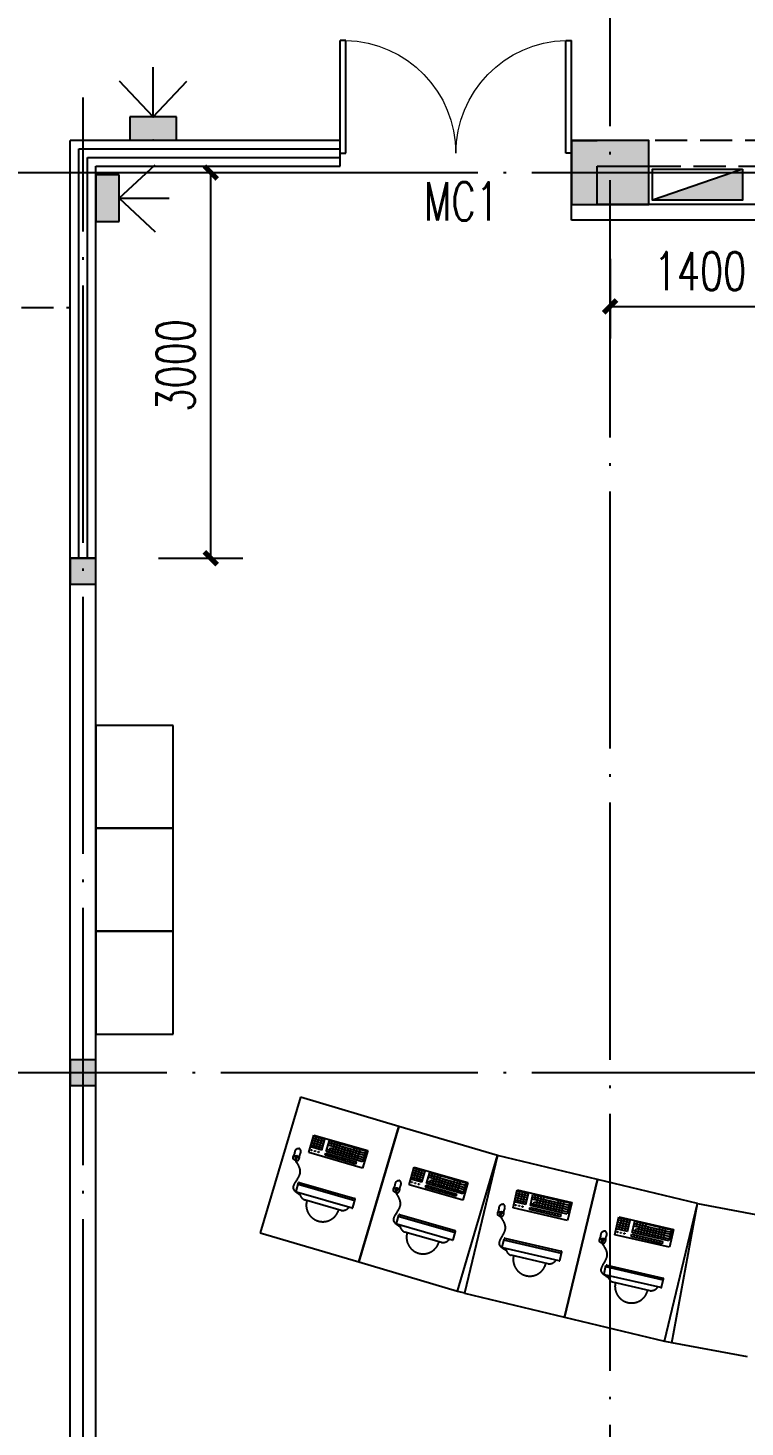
# Model space of a CAD drawing. Extents: x -93062 to 326984, y -142534 to 91021.
# Drawn here: x 28439 to 34018, y 31116 to 41996 of the extents above; entities that cross this region are included whole.
import ezdxf

# ---------------------------------------------------------------- set-up
doc = ezdxf.new("R2010")
doc.units = 0
doc.header["$LTSCALE"] = 1000
doc.header["$MEASUREMENT"] = 0
doc.linetypes.add('DASH', pattern=[0.35, 0.25, -0.1])
doc.linetypes.add('DOTE', pattern=[2.42, 2, -0.2, 0.02, -0.2])
doc.layers.get('0').update_dxf_attribs({"color": 8})
doc.layers.get('Defpoints').update_dxf_attribs({"color": 8})
for name, color, linetype in [('-人员定位', 6, 'Continuous'), ('CENTRE LINE', 8, 'DOTE'), ('COLUMN', 8, 'Continuous'), ('CURTWALL', 8, 'Continuous'), ('DOTE', 8, 'DOTE'), ('EQUIPMENT', 8, 'Continuous'), ('PUB_DIM', 8, 'Continuous'), ('PUB_HATCH', 8, 'Continuous'), ('WALL', 8, 'Continuous'), ('WINDOW', 8, 'Continuous'), ('WINDOW_TEXT', 8, 'Continuous')]:
    doc.layers.add(name, color=color, linetype=linetype)
doc.styles.add('_TCH_DIM_T3', font='SIMPLEX', dxfattribs={"width": 0.705882, "bigfont": 'GBCBIG'})
doc.styles.add('_TCH_WINDOW', font='SIMPLEX', dxfattribs={"bigfont": 'GBCBIG'})
doc.dimstyles.new('_TCH_ARCH&&100', dxfattribs={"dimtxt": 297.5, "dimasz": 100, "dimexe": 250, "dimexo": 300, "dimgap": 126.25, "dimtad": 1, "dimdec": 0, "dimzin": 0, "dimdsep": 46, "dimtxsty": '_TCH_DIM_T3', "dimblk": 'ARCHTICK', "dimcen": 0.09, "dimazin": 2, "dimtfac": 1, "dimtdec": 0, "dimtix": 1, "dimtmove": 2, "dimatfit": 3, "dimfxl": 1, "dimtolj": 1, "dimtzin": 0, "dimarcsym": 0})

# ---------------------------------------------------------------- blocks, each defined once
blk = doc.blocks.new('_FZH')
blk.add_lwpolyline([(-0.5, -0.5), (0.5, -0.5), (0.5, 0.5), (-0.5, 0.5)], close=True)
at = {"layer": 'PUB_HATCH'}
blk.add_solid([(-0.5, -0.5), (0.5, -0.5), (-0.5, 0.5), (0.5, 0.5)], dxfattribs=at)
blk = doc.blocks.new('DSADa')
at = {"layer": 'COLUMN', "xscale": 600.0000000000146, "yscale": 500, "zscale": 500}
blk.add_blockref('_FZH', (7100, -40500), dxfattribs=at)
blk = doc.blocks.new('A$C2D237980')
at = {"layer": 'EQUIPMENT'}
for p, q in [((-19400, 9700), (-20000, 9700)), ((-20000, 9700), (-20000, 8900)), ((-19400, 8900), (-19400, 9700)), ((-20000, 8900), (-19400, 8900)), ((-19400, 8900), (-20000, 8900)), ((-20000, 8900), (-20000, 8100)), ((-19400, 8100), (-19400, 8900)), ((-19400, 8100), (-20000, 8100)), ((-20000, 8100), (-20000, 7300)), ((-20000, 8100), (-19400, 8100)), ((-19400, 7300), (-19400, 8100)), ((-20000, 7300), (-19400, 7300)), ((-18410, 6810), (-18723, 5755)), ((-17643, 6582), (-18410, 6810)), ((-17955, 5528), (-17643, 6582)), ((-17643, 6582), (-17955, 5528)), ((-16876, 6355), (-17643, 6582)), ((-17188, 5300), (-16876, 6355)), ((-16876, 6355), (-17133, 5285)), ((-16098, 6168), (-16876, 6355)), ((-16098, 6168), (-16355, 5099)), ((-16355, 5099), (-16098, 6168)), ((-15320, 5982), (-16098, 6168)), ((-15577, 4912), (-15320, 5982)), ((-15521, 4900), (-15320, 5982)), ((-15320, 5982), (-14730, 5872)), ((-18723, 5755), (-17955, 5528)), ((-17955, 5528), (-17188, 5300)), ((-17188, 5300), (-17132, 5287)), ((-17133, 5285), (-16355, 5099)), ((-16355, 5099), (-15577, 4912)), ((-15577, 4912), (-15520, 4901)), ((-14931, 4791), (-15521, 4900))]:
    blk.add_line(p, q, dxfattribs=at)
at = {"layer": 'EQUIPMENT', "linetype": 'DASH', "ltscale": 250}
for p, q in [((-18343, 6378), (-18304, 6515)), ((-18330, 6423), (-18306, 6509)), ((-18330, 6423), (-18306, 6509)), ((-18244, 6398), (-18330, 6423)), ((-18244, 6398), (-18330, 6423)), ((-18326, 6440), (-18239, 6415)), ((-18321, 6457), (-18234, 6432)), ((-18316, 6474), (-18229, 6450)), ((-18311, 6491), (-18224, 6467)), ((-18309, 6417), (-18284, 6502)), ((-18306, 6509), (-18219, 6484)), ((-18304, 6515), (-17886, 6395)), ((-18287, 6411), (-18263, 6496)), ((-18265, 6405), (-18241, 6490)), ((-18244, 6398), (-18219, 6484)), ((-18208, 6388), (-18183, 6473)), ((-18208, 6388), (-18183, 6473)), ((-18208, 6388), (-18183, 6473)), ((-18193, 6439), (-17911, 6358)), ((-18188, 6456), (-17906, 6375)), ((-18183, 6473), (-17901, 6393)), ((-18171, 6433), (-18162, 6467)), ((-18164, 6376), (-18140, 6461)), ((-18143, 6369), (-18118, 6455)), ((-18121, 6363), (-18097, 6448)), ((-18099, 6357), (-18080, 6425)), ((-18078, 6351), (-18058, 6419)), ((-18446, 6326), (-18448, 6317)), ((-18445, 6325), (-18447, 6317)), ((-18438, 6351), (-18441, 6342)), ((-18437, 6351), (-18440, 6341)), ((-17926, 6258), (-18343, 6378)), ((-18216, 6358), (-18211, 6375)), ((-18216, 6358), (-18211, 6375)), ((-17978, 6289), (-18216, 6358)), ((-18211, 6375), (-18158, 6359)), ((-18211, 6375), (-17973, 6306)), ((-17926, 6307), (-18208, 6388)), ((-18203, 6405), (-17921, 6324)), ((-18195, 6351), (-18190, 6368)), ((-18186, 6382), (-18176, 6416)), ((-18176, 6416), (-17916, 6341)), ((-18173, 6345), (-18168, 6362)), ((-18151, 6339), (-18146, 6356)), ((-18130, 6333), (-18125, 6350)), ((-18108, 6327), (-18103, 6344)), ((-18086, 6320), (-18081, 6337)), ((-18065, 6314), (-18060, 6331)), ((-18056, 6344), (-18036, 6413)), ((-18043, 6308), (-18038, 6325)), ((-18034, 6338), (-18015, 6407)), ((-18021, 6302), (-18016, 6319)), ((-18013, 6332), (-17988, 6417)), ((-18000, 6295), (-17995, 6313)), ((-17991, 6326), (-17967, 6411)), ((-17969, 6320), (-17945, 6405)), ((-17886, 6395), (-17926, 6258)), ((-17901, 6393), (-17926, 6307)), ((-17978, 6289), (-17973, 6306)), ((-17563, 6128), (-17524, 6265)), ((-17550, 6173), (-17526, 6258)), ((-17550, 6173), (-17526, 6258)), ((-17541, 6207), (-17454, 6182)), ((-17536, 6224), (-17449, 6199)), ((-17531, 6241), (-17444, 6217)), ((-17529, 6167), (-17504, 6252)), ((-17526, 6258), (-17439, 6234)), ((-17524, 6265), (-17106, 6145)), ((-17507, 6161), (-17483, 6246)), ((-17485, 6154), (-17461, 6240)), ((-17464, 6148), (-17439, 6234)), ((-17428, 6138), (-17403, 6223)), ((-17428, 6138), (-17403, 6223)), ((-17428, 6138), (-17403, 6223)), ((-17408, 6206), (-17126, 6125)), ((-17403, 6223), (-17121, 6142)), ((-17391, 6183), (-17381, 6217)), ((-17384, 6125), (-17360, 6211)), ((-17363, 6119), (-17338, 6205)), ((-18443, 6077), (-18425, 6142)), ((-17986, 6004), (-18428, 6131)), ((-18418, 6146), (-17987, 6022)), ((-17658, 6101), (-17661, 6092)), ((-17657, 6101), (-17660, 6091)), ((-17146, 6008), (-17563, 6128)), ((-17464, 6148), (-17550, 6173)), ((-17464, 6148), (-17550, 6173)), ((-17545, 6190), (-17459, 6165)), ((-17436, 6108), (-17431, 6125)), ((-17436, 6108), (-17431, 6125)), ((-17198, 6039), (-17436, 6108)), ((-17431, 6125), (-17378, 6109)), ((-17431, 6125), (-17193, 6056)), ((-17146, 6057), (-17428, 6138)), ((-17423, 6155), (-17141, 6074)), ((-17415, 6101), (-17410, 6118)), ((-17413, 6189), (-17131, 6108)), ((-17406, 6132), (-17396, 6166)), ((-17396, 6166), (-17136, 6091)), ((-17393, 6095), (-17388, 6112)), ((-17371, 6089), (-17366, 6106)), ((-17350, 6083), (-17345, 6100)), ((-17341, 6113), (-17316, 6198)), ((-17328, 6076), (-17323, 6094)), ((-17319, 6107), (-17300, 6175)), ((-17298, 6101), (-17278, 6169)), ((-17276, 6094), (-17256, 6163)), ((-17254, 6088), (-17235, 6156)), ((-17233, 6082), (-17208, 6167)), ((-17211, 6076), (-17186, 6161)), ((-17189, 6070), (-17165, 6155)), ((-17106, 6145), (-17146, 6008)), ((-17121, 6142), (-17146, 6057)), ((-18008, 5947), (-18440, 6071)), ((-18093, 5929), (-18378, 6011)), ((-17666, 6076), (-17668, 6067)), ((-17665, 6075), (-17667, 6067)), ((-17306, 6070), (-17301, 6087)), ((-17285, 6064), (-17280, 6081)), ((-17263, 6058), (-17258, 6075)), ((-17241, 6052), (-17236, 6069)), ((-17220, 6045), (-17215, 6062)), ((-17198, 6039), (-17193, 6056)), ((-16755, 5949), (-16723, 6088)), ((-16744, 5995), (-16724, 6081)), ((-16744, 5995), (-16724, 6081)), ((-16656, 5974), (-16744, 5995)), ((-16656, 5974), (-16744, 5995)), ((-16740, 6012), (-16652, 5992)), ((-16736, 6029), (-16648, 6009)), ((-16732, 6047), (-16644, 6026)), ((-16728, 6064), (-16640, 6044)), ((-16724, 6081), (-16636, 6061)), ((-16723, 6088), (-16299, 5990)), ((-16722, 5990), (-16702, 6076)), ((-16700, 5985), (-16680, 6071)), ((-16678, 5979), (-16658, 6066)), ((-16656, 5974), (-16636, 6061)), ((-16620, 5966), (-16600, 6052)), ((-16620, 5966), (-16600, 6052)), ((-16620, 5966), (-16600, 6052)), ((-16608, 6018), (-16322, 5952)), ((-16604, 6035), (-16318, 5969)), ((-16600, 6052), (-16314, 5987)), ((-16598, 5961), (-16590, 5995)), ((-16590, 5995), (-16326, 5935)), ((-16586, 6013), (-16578, 6047)), ((-16576, 5956), (-16556, 6042)), ((-16554, 5951), (-16534, 6037)), ((-16532, 5946), (-16512, 6032)), ((-16510, 5941), (-16494, 6010)), ((-16488, 5936), (-16472, 6005)), ((-16466, 5930), (-16450, 6000)), ((-16444, 5925), (-16428, 5995)), ((-16422, 5920), (-16402, 6007)), ((-16400, 5915), (-16380, 6002)), ((-16378, 5910), (-16358, 5997)), ((-16314, 5987), (-16334, 5900)), ((-16299, 5990), (-16332, 5851)), ((-17663, 5827), (-17645, 5892)), ((-17206, 5754), (-17648, 5881)), ((-17638, 5896), (-17206, 5772)), ((-16854, 5891), (-16856, 5883)), ((-16853, 5891), (-16855, 5883)), ((-16848, 5917), (-16851, 5908)), ((-16847, 5917), (-16850, 5907)), ((-16332, 5851), (-16755, 5949)), ((-16627, 5935), (-16623, 5952)), ((-16627, 5935), (-16623, 5952)), ((-16385, 5879), (-16627, 5935)), ((-16623, 5952), (-16569, 5940)), ((-16623, 5952), (-16381, 5897)), ((-16334, 5900), (-16620, 5966)), ((-16616, 5983), (-16330, 5917)), ((-16605, 5930), (-16601, 5947)), ((-16583, 5925), (-16579, 5942)), ((-16561, 5920), (-16557, 5937)), ((-16539, 5915), (-16535, 5932)), ((-16517, 5910), (-16513, 5927)), ((-16495, 5905), (-16491, 5922)), ((-16473, 5900), (-16469, 5917)), ((-16451, 5895), (-16447, 5912)), ((-16429, 5890), (-16425, 5907)), ((-16407, 5884), (-16403, 5902)), ((-16385, 5879), (-16381, 5897)), ((-15963, 5740), (-15931, 5879)), ((-15931, 5879), (-15507, 5781)), ((-17228, 5697), (-17660, 5821)), ((-15952, 5786), (-15932, 5872)), ((-15952, 5786), (-15932, 5872)), ((-15864, 5765), (-15952, 5786)), ((-15864, 5765), (-15952, 5786)), ((-15948, 5803), (-15860, 5783)), ((-15944, 5820), (-15856, 5800)), ((-15940, 5838), (-15852, 5817)), ((-15936, 5855), (-15848, 5835)), ((-15932, 5872), (-15844, 5852)), ((-15930, 5781), (-15910, 5867)), ((-15908, 5776), (-15888, 5862)), ((-15886, 5771), (-15866, 5857)), ((-15864, 5765), (-15844, 5852)), ((-15828, 5757), (-15808, 5844)), ((-15828, 5757), (-15808, 5844)), ((-15828, 5757), (-15808, 5844)), ((-15824, 5774), (-15538, 5708)), ((-15816, 5809), (-15530, 5743)), ((-15812, 5826), (-15526, 5760)), ((-15808, 5844), (-15522, 5778)), ((-15806, 5752), (-15798, 5787)), ((-15798, 5787), (-15534, 5726)), ((-15794, 5804), (-15786, 5838)), ((-15784, 5747), (-15764, 5833)), ((-15762, 5742), (-15742, 5828)), ((-15740, 5737), (-15720, 5823)), ((-15718, 5732), (-15702, 5801)), ((-15696, 5727), (-15680, 5796)), ((-15674, 5722), (-15658, 5791)), ((-15652, 5716), (-15636, 5786)), ((-15630, 5711), (-15610, 5798)), ((-15608, 5706), (-15588, 5793)), ((-15586, 5701), (-15566, 5788)), ((-15522, 5778), (-15542, 5691)), ((-15507, 5781), (-15539, 5642)), ((-17313, 5679), (-17598, 5760)), ((-16839, 5644), (-16824, 5709)), ((-16379, 5594), (-16826, 5698)), ((-16818, 5713), (-16380, 5612)), ((-16062, 5682), (-16064, 5674)), ((-16061, 5682), (-16063, 5674)), ((-16056, 5708), (-16058, 5699)), ((-16055, 5708), (-16057, 5698)), ((-15539, 5642), (-15963, 5740)), ((-15835, 5726), (-15831, 5744)), ((-15835, 5726), (-15831, 5744)), ((-15593, 5670), (-15835, 5726)), ((-15831, 5744), (-15777, 5731)), ((-15831, 5744), (-15589, 5688)), ((-15542, 5691), (-15828, 5757)), ((-15813, 5721), (-15809, 5738)), ((-15791, 5716), (-15787, 5733)), ((-15769, 5711), (-15765, 5728)), ((-15747, 5706), (-15743, 5723)), ((-15725, 5701), (-15721, 5718)), ((-15703, 5696), (-15699, 5713)), ((-15681, 5691), (-15677, 5708)), ((-15659, 5686), (-15655, 5703)), ((-15637, 5681), (-15633, 5698)), ((-15615, 5676), (-15611, 5693)), ((-15593, 5670), (-15589, 5688)), ((-16397, 5536), (-16835, 5638)), ((-16481, 5513), (-16770, 5580)), ((-16047, 5435), (-16032, 5500)), ((-15587, 5386), (-16034, 5489)), ((-16026, 5504), (-15588, 5403)), ((-15605, 5328), (-16043, 5429)), ((-15689, 5304), (-15978, 5371))]:
    blk.add_line(p, q, dxfattribs=at)
at = {"layer": 'EQUIPMENT', "linetype": 'DASH', "ltscale": 200}
for p, q in [((-18002, 5951), (-17983, 6016)), ((-17222, 5701), (-17203, 5766)), ((-16391, 5540), (-16376, 5606)), ((-15599, 5331), (-15584, 5397))]:
    blk.add_line(p, q, dxfattribs=at)
at = {"layer": 'EQUIPMENT', "linetype": 'DASH', "ltscale": 250}
for centre in [(-18323, 6398), (-18296, 6390), (-18269, 6383), (-17543, 6148), (-17516, 6140), (-17489, 6133), (-16735, 5970), (-16708, 5964), (-16681, 5958), (-15943, 5761), (-15916, 5755), (-15889, 5749)]:
    blk.add_circle(centre, 3.1, dxfattribs=at)
for centre, radius, start, end in [((-18420, 6141), 5, 74.0037, 164), ((-18438, 6076), 5, 164, 254), ((-18351, 6071), 65.7, 185.1197, 245.9248), ((-18235, 5970), 129, 164.0037, 344.0037), ((-18083, 5994), 65.7, 262.0752, 322.8803), ((-17640, 5891), 5, 74.0037, 164), ((-17658, 5826), 5, 164, 254), ((-17571, 5820), 65.7, 185.1197, 245.9248), ((-17455, 5720), 129, 164.0037, 344.0037), ((-17303, 5744), 65.7, 262.0752, 322.8803), ((-16819, 5708), 5, 77.0037, 167), ((-16834, 5642), 5, 167, 257), ((-16747, 5641), 65.7, 188.1197, 248.9248), ((-16625, 5547), 129, 167.0037, 347.0037), ((-16475, 5579), 65.7, 265.0752, 325.8803), ((-16027, 5499), 5, 77.0037, 167), ((-16042, 5434), 5, 167, 257), ((-15954, 5432), 65.7, 188.1197, 248.9248), ((-15833, 5338), 129, 167.0037, 347.0037), ((-15683, 5370), 65.7, 265.0752, 325.8803)]:
    blk.add_arc(centre, radius, start, end, dxfattribs=at)
at = {"layer": 'EQUIPMENT', "linetype": 'DASH', "ltscale": 200}
for centre, start, end in [((-17988, 6017), 344, 74.0037), ((-18007, 5952), 254, 344), ((-17208, 5767), 344, 74.0037), ((-17226, 5702), 254, 344), ((-16381, 5607), 347, 77.0037), ((-16396, 5541), 257, 347), ((-15604, 5332), 257, 347), ((-15589, 5398), 347, 77.0037)]:
    blk.add_arc(centre, 5, start, end, dxfattribs=at)
at = {"layer": 'EQUIPMENT', "linetype": 'DASH', "ltscale": 250}
for centre, major_axis in [((-18443, 6334), (-2.34, -8.15)), ((-18443, 6334), (-1.05, -3.66)), ((-17663, 6083), (-2.34, -8.15)), ((-17663, 6083), (-1.05, -3.66)), ((-16852, 5899), (-1.91, -8.26)), ((-16852, 5899), (-0.86, -3.71)), ((-16060, 5690), (-1.91, -8.26)), ((-16060, 5690), (-0.86, -3.71))]:
    blk.add_ellipse(centre, major_axis=major_axis, ratio=0.331977, dxfattribs=at)
for points in [[(-18448, 6317), (-18415, 6214), (-18465, 6097), (-18414, 6053)], [(-18448, 6317), (-18464, 6328), (-18465, 6346), (-18454, 6370), (-18451, 6384), (-18445, 6401), (-18431, 6411), (-18421, 6411)], [(-18464, 6349), (-18450, 6353), (-18437, 6353)], [(-18464, 6347), (-18451, 6351), (-18438, 6351)], [(-18448, 6317), (-18428, 6318), (-18418, 6333), (-18414, 6358), (-18409, 6372), (-18406, 6389), (-18412, 6405), (-18421, 6411)], [(-18417, 6336), (-18427, 6346), (-18437, 6353)], [(-18418, 6334), (-18427, 6344), (-18437, 6351)], [(-17668, 6067), (-17684, 6078), (-17685, 6096), (-17674, 6120), (-17671, 6134), (-17665, 6151), (-17651, 6161), (-17641, 6161)], [(-17684, 6099), (-17670, 6103), (-17657, 6103)], [(-17684, 6097), (-17671, 6100), (-17658, 6101)], [(-17668, 6067), (-17648, 6068), (-17638, 6082), (-17634, 6108), (-17629, 6122), (-17626, 6139), (-17632, 6155), (-17641, 6161)], [(-17637, 6086), (-17647, 6096), (-17657, 6103)], [(-17638, 6083), (-17647, 6094), (-17657, 6101)], [(-17668, 6067), (-17635, 5964), (-17685, 5847), (-17634, 5803)], [(-16856, 5883), (-16872, 5892), (-16874, 5910), (-16865, 5935), (-16863, 5949), (-16857, 5966), (-16845, 5977), (-16834, 5978)], [(-16874, 5914), (-16860, 5918), (-16847, 5919)], [(-16874, 5911), (-16861, 5916), (-16848, 5917)], [(-16856, 5883), (-16818, 5781), (-16862, 5662), (-16809, 5620)], [(-16856, 5883), (-16837, 5884), (-16827, 5900), (-16825, 5926), (-16820, 5939), (-16818, 5957), (-16824, 5972), (-16834, 5978)], [(-16826, 5903), (-16836, 5913), (-16847, 5919)], [(-16827, 5901), (-16837, 5910), (-16847, 5917)], [(-16064, 5674), (-16080, 5684), (-16082, 5702), (-16073, 5726), (-16071, 5740), (-16065, 5757), (-16052, 5768), (-16042, 5769)], [(-16064, 5674), (-16045, 5675), (-16035, 5691), (-16033, 5717), (-16028, 5730), (-16026, 5748), (-16032, 5763), (-16042, 5769)], [(-16082, 5703), (-16068, 5707), (-16056, 5708)], [(-16064, 5674), (-16026, 5572), (-16070, 5453), (-16017, 5411)], [(-16081, 5705), (-16068, 5709), (-16055, 5710)], [(-16034, 5694), (-16044, 5704), (-16055, 5710)], [(-16035, 5692), (-16045, 5701), (-16055, 5708)]]:
    blk.add_spline(points, degree=3, dxfattribs=at)
blk = doc.blocks.new('trwt')
at = {"layer": 'EQUIPMENT'}
h = blk.add_hatch(color=256, dxfattribs=at)
h.dxf.hatch_style = 1
h.paths.add_polyline_path([(240, 0), (240, 700), (0, 700)])
blk.add_line((0, 700), (240, 0), dxfattribs=at)
blk.add_lwpolyline([(0, 700), (240, 700), (240, 0), (0, 0)], close=True, dxfattribs=at)
blk = doc.blocks.new('_ArchTick')
at = {"color": 0, "linetype": 'ByBlock', "const_width": 0.4}
blk.add_lwpolyline([(-0.5, -0.5), (0.5, 0.5)], dxfattribs=at)
blk = doc.blocks.new('*D926')
at = {"layer": 'Defpoints', "color": 0, "transparency": 16777216}
for p in [(32968, 40502), (34368, 40502), (34368, 39830)]:
    blk.add_point(p, dxfattribs=at)
at = {"layer": 'PUB_DIM', "color": 0, "lineweight": -2, "transparency": 16777216}
for p, q in [((32968, 40202), (32968, 39580)), ((34368, 40202), (34368, 39580)), ((32968, 39830), (34368, 39830))]:
    blk.add_line(p, q, dxfattribs=at)
at = {"layer": 'PUB_DIM', "color": 0, "lineweight": -2, "transparency": 16777216, "xscale": 100, "yscale": 100, "zscale": 100, "rotation": 180}
blk.add_blockref('_ArchTick', (32968, 39830), dxfattribs=at)
at = {"layer": 'PUB_DIM', "color": 0, "lineweight": -2, "transparency": 16777216, "xscale": 100, "yscale": 100, "zscale": 100}
blk.add_blockref('_ArchTick', (34368, 39830), dxfattribs=at)
at = {"layer": 'PUB_DIM', "color": 0, "transparency": 16777216, "insert": (33668, 40105), "char_height": 297.5, "attachment_point": 5, "style": '_TCH_DIM_T3'}
blk.add_mtext('\\A1;1400', dxfattribs=at)
blk = doc.blocks.new('*D1443')
at = {"layer": 'Defpoints', "color": 0, "transparency": 16777216}
for p in [(29156, 40872), (29862, 40872), (29156, 37872)]:
    blk.add_point(p, dxfattribs=at)
at = {"layer": 'PUB_DIM', "color": 0, "lineweight": -2, "transparency": 16777216}
for p, q in [((29456, 40872), (30112, 40872)), ((29862, 37872), (29862, 40872)), ((29456, 37872), (30112, 37872))]:
    blk.add_line(p, q, dxfattribs=at)
at = {"layer": 'PUB_DIM', "color": 0, "lineweight": -2, "transparency": 16777216, "xscale": 100, "yscale": 100, "zscale": 100}
for p, rotation in [((29862, 40872), 90), ((29862, 37872), 270)]:
    blk.add_blockref('_ArchTick', p, dxfattribs=dict(at, rotation=rotation))
at = {"layer": 'PUB_DIM', "color": 0, "transparency": 16777216, "insert": (29588, 39372), "char_height": 297.5, "attachment_point": 5, "rotation": 90, "style": '_TCH_DIM_T3'}
blk.add_mtext('\\A1;3000', dxfattribs=at)
blk = doc.blocks.new('$DorLib2D$00000002')
for p, q in [((-0.5, 0), (-0.5, 0.4875)), ((-0.475, 0.4875), (-0.5, 0.4875)), ((-0.475, 0), (-0.475, 0.4875)), ((0.475, 0), (0.475, 0.4875)), ((0.475, 0.4875), (0.5, 0.4875)), ((0.5, 0), (0.5, 0.4875)), ((-0.5, 0), (-0.475, 0)), ((0.5, 0), (0.475, 0))]:
    blk.add_line(p, q)
at = {"lineweight": 13}
for centre, start, end in [((-0.4875, 0), 0, 88.53072), ((0.4875, 0), 91.46928, 180)]:
    blk.add_arc(centre, 0.4875, start, end, dxfattribs=at)
blk = doc.blocks.new('定位基站')
at = {"layer": '-人员定位', "ltscale": 0.01}
h = blk.add_hatch(color=256, dxfattribs=at)
h.dxf.hatch_style = 1
h.paths.add_polyline_path([(406524, 477798), (406524, 477617), (406162, 477617), (406162, 477798)])
at = {"layer": '-人员定位', "color": 6}
for p, q in [((406343, 477798), (406343, 478186)), ((406343, 477798), (406082, 478077)), ((406343, 477798), (406604, 478077)), ((406343, 477995), (406343, 477995)), ((406162, 477798), (406524, 477798)), ((406162, 477617), (406162, 477798)), ((406524, 477798), (406524, 477617)), ((406524, 477617), (406162, 477617))]:
    blk.add_line(p, q, dxfattribs=at)
for p in [(406343, 477798), (406162, 477617), (406343, 477617), (406524, 477617)]:
    blk.add_point(p, dxfattribs=at)

msp = doc.modelspace()

# ---------------------------------------------------------------- hatches: boundary and pattern name
at = {"layer": 'PUB_HATCH'}
for points in [[(28768.4, 37872.1), (28768.4, 37672.1), (28968.4, 37672.1), (28968.4, 37872.1)], [(28768.4, 33972.1), (28768.4, 33772.1), (28968.4, 33772.1), (28968.4, 33972.1)]]:
    msp.add_hatch(color=256, dxfattribs=at).paths.add_polyline_path(points)

# ---------------------------------------------------------------- linework, layer by layer
at = {"layer": 'CENTRE LINE'}
msp.add_lwpolyline([(28868.4, 25893.5), (28868.4, 41455)], dxfattribs=at)
at = {"layer": 'COLUMN'}
for p, q in [((28768.4, 37872.1), (28768.4, 37672.1)), ((28968.4, 37872.1), (28768.4, 37872.1)), ((28968.4, 37672.1), (28968.4, 37872.1)), ((28768.4, 37672.1), (28968.4, 37672.1)), ((28768.4, 33972.1), (28768.4, 33772.1)), ((28968.4, 33972.1), (28768.4, 33972.1)), ((28968.4, 33772.1), (28968.4, 33972.1)), ((28768.4, 33772.1), (28968.4, 33772.1))]:
    msp.add_line(p, q, dxfattribs=at)
at = {"layer": 'CURTWALL'}
for p, q in [((30868.4, 41122.1), (28768.4, 41122.1)), ((28768.4, 37872.1), (28768.4, 41122.1)), ((28835.1, 41055.4), (30868.4, 41055.4)), ((28835.1, 37872.1), (28835.1, 41055.4)), ((30868.4, 40922.1), (30868.4, 41122.1)), ((32668.4, 40922.1), (32668.4, 41122.1)), ((28901.7, 40988.7), (30868.4, 40988.7)), ((28901.7, 37872.1), (28901.7, 40988.7)), ((28968.4, 40922.1), (30868.4, 40922.1)), ((28968.4, 37872.1), (28968.4, 40922.1))]:
    msp.add_line(p, q, dxfattribs=at)
at = {"layer": 'DOTE'}
for p, q in [((22679.9, 40872.1), (51585.9, 40872.1)), ((22679.9, 33872.1), (51585.9, 33872.1))]:
    msp.add_line(p, q, dxfattribs=at)
msp.add_lwpolyline([(32968.4, 21872.1), (32968.4, 86156)], dxfattribs=at)
at = {"layer": 'EQUIPMENT', "linetype": 'DASH'}
msp.add_line((26288.4, 39822.1), (28768.4, 39822.1), dxfattribs=at)
at = {"layer": 'WALL'}
for p, q in [((32668.4, 41022.1), (32668.4, 41122.1)), ((32668.4, 41122.1), (32868.4, 41122.1)), ((32668.4, 40502.1), (32668.4, 41022.1)), ((33268.4, 41122.1), (32868.4, 41122.1)), ((32868.4, 41122.1), (32868.4, 41122.1)), ((33268.4, 40922.1), (33268.4, 41122.1)), ((32868.4, 40922.1), (33268.4, 40922.1)), ((32868.4, 40622.1), (32868.4, 40922.1)), ((34268.4, 40622.1), (32868.4, 40622.1)), ((34468.4, 40502.1), (32668.4, 40502.1)), ((28768.4, 26622.1), (28768.4, 37872.1)), ((28768.4, 37872.1), (28968.4, 37872.1)), ((28968.4, 26822.1), (28968.4, 37872.1))]:
    msp.add_line(p, q, dxfattribs=at)
at = {"layer": 'WINDOW', "linetype": 'DASH'}
for p, q in [((34268.4, 41122.1), (33268.4, 41122.1)), ((33268.4, 40922.1), (34268.4, 40922.1))]:
    msp.add_line(p, q, dxfattribs=at)

# ---------------------------------------------------------------- block references
at = {"layer": '-人员定位', "xscale": -1}
msp.add_blockref('定位基站', (435756.7, -436493.6), dxfattribs=at)
at = {"layer": '-人员定位', "xscale": -1, "rotation": 270}
msp.add_blockref('定位基站', (-448648.7, -365671.1), dxfattribs=at)
at = {"layer": 'COLUMN'}
msp.add_blockref('DSADa', (25868.4, 81372.1), dxfattribs=at)
at = {"layer": 'EQUIPMENT', "rotation": 270}
msp.add_blockref('trwt', (33298.5, 40897.1), dxfattribs=at)
at = {"layer": 'EQUIPMENT'}
msp.add_blockref('A$C2D237980', (48968.4, 26872.1), dxfattribs=at)
at = {"layer": 'WINDOW'}
ref = msp.add_blockref('$DorLib2D$00000002', (31768.4, 41022.1), dxfattribs=dict(at, xscale=-1800, yscale=1800, zscale=-1800))
ref.add_attrib('A', 'MC1', (31518.4, 40498.3), dxfattribs={"layer": 'WINDOW_TEXT', "height": 297.5, "style": '_TCH_WINDOW', "width": 0.705882})

# ---------------------------------------------------------------- dimensions: what is measured, and where the dimension line sits
at = {"layer": 'PUB_DIM'}
for p1, p2, distance, picture, middle in [((29156.3, 37872.1), (29156.3, 40872.1), -706.2, '*D1443', (29587.5, 39372.1)), ((32968.4, 40502.1), (34368.4, 40502.1), -671.6, '*D926', (33668.4, 40105.5))]:
    dim = msp.add_aligned_dim(p1=p1, p2=p2, distance=distance, dimstyle='_TCH_ARCH&&100', dxfattribs=at)
    dim.commit()
    dim.dimension.update_dxf_attribs({"geometry": picture, "text_midpoint": middle})

doc.saveas('drawing.dxf')
